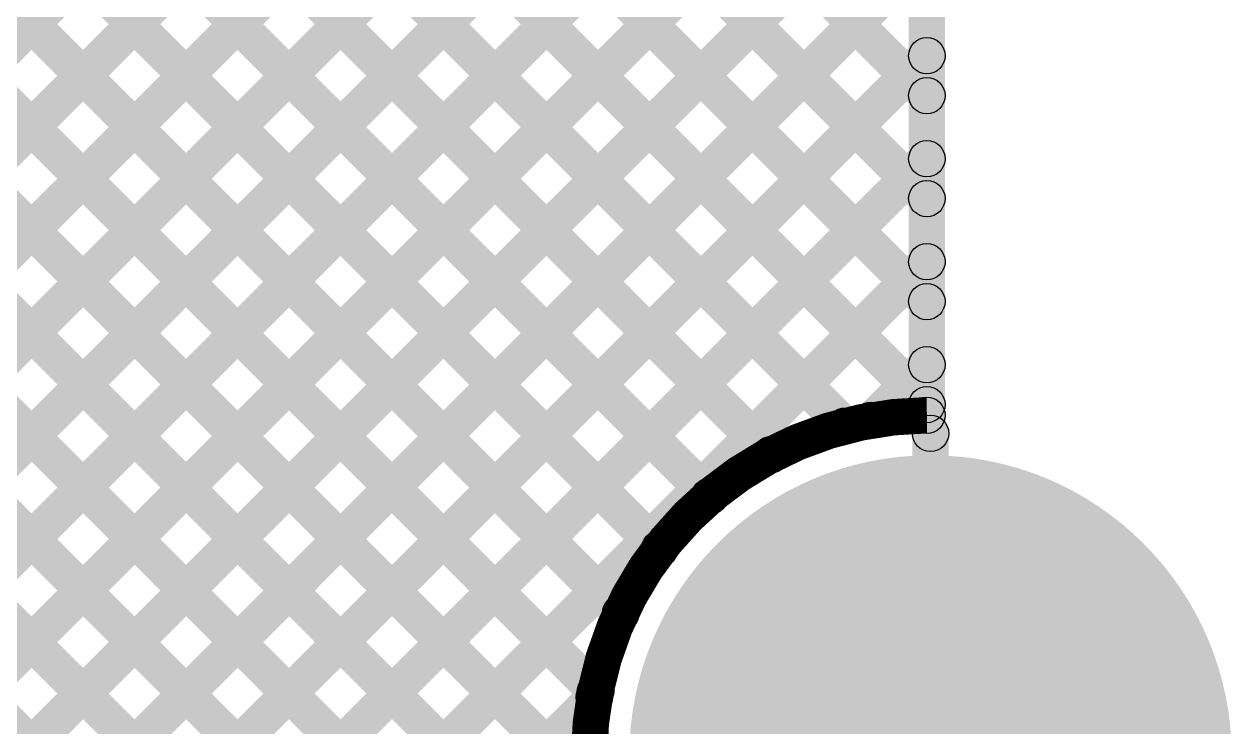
# Model space of a CAD drawing. Header units: millimetres. Extents: x 0.02 to 3.53, y 0 to 2.66.
# Drawn here: x 3.1954 to 3.5271, y 2.0751 to 2.268 of the extents above; entities that cross this region are included whole.
import ezdxf

# ---------------------------------------------------------------- set-up
doc = ezdxf.new("R2010")
doc.units = ezdxf.units.MM
doc.header["$MEASUREMENT"] = 0
for name, color, linetype in [('BottomLayer', 5, 'Continuous'), ('BottomSolder', 6, 'Continuous'), ('PadHoleLayer', 156, 'Continuous'), ('TopLayer', 1, 'Continuous'), ('TopSolder', 216, 'Continuous')]:
    doc.layers.add(name, color=color, linetype=linetype)

msp = doc.modelspace()

# ---------------------------------------------------------------- hatches: boundary and pattern name
at = {"layer": 'BottomLayer'}
for points in [[(2.60803, 2.65237), (2.6151, 2.65944), (3.26081, 2.01373), (3.25374, 2.00666)], [(2.63632, 2.65237), (2.64339, 2.65944), (3.2891, 2.01373), (3.28202, 2.00666)], [(2.6646, 2.65237), (2.67167, 2.65944), (3.31738, 2.01373), (3.31031, 2.00666)], [(2.69288, 2.65237), (2.69996, 2.65944), (3.44684, 1.91255), (3.43977, 1.90548)], [(2.72117, 2.65237), (2.72824, 2.65944), (3.37117, 2.01651), (3.3641, 2.00944)], [(2.74945, 2.65237), (2.75652, 2.65944), (3.35454, 2.06143), (3.34747, 2.05436)], [(2.77774, 2.65237), (2.78481, 2.65944), (3.35584, 2.08841), (3.34877, 2.08134)], [(2.80602, 2.65237), (2.81309, 2.65944), (3.36276, 2.10978), (3.35568, 2.10271)], [(2.83431, 2.65237), (2.84138, 2.65944), (3.3734, 2.12742), (3.36633, 2.12034)], [(2.86259, 2.65237), (2.86966, 2.65944), (3.38719, 2.14191), (3.38012, 2.13484)], [(2.89087, 2.65237), (2.89795, 2.65944), (3.40406, 2.15333), (3.39699, 2.14626)], [(2.91916, 2.65237), (2.92623, 2.65944), (3.42445, 2.16122), (3.41738, 2.15415)], [(2.94744, 2.65237), (2.95451, 2.65944), (3.44684, 2.16711), (3.43977, 2.16004)], [(2.97573, 2.65237), (2.9828, 2.65944), (3.44684, 2.1954), (3.43977, 2.18833)], [(3.00401, 2.65237), (3.01108, 2.65944), (3.44684, 2.22368), (3.43977, 2.21661)], [(3.0323, 2.65237), (3.03937, 2.65944), (3.44684, 2.25197), (3.43977, 2.24489)], [(3.44831, 2.16064), (3.43831, 2.16064), (3.43831, 2.65591), (3.44831, 2.65591)], [(2.90296, 1.96653), (2.89589, 1.9736), (3.43977, 2.51748), (3.44684, 2.51041)], [(2.93125, 1.96653), (2.92418, 1.9736), (3.43977, 2.48919), (3.44684, 2.48212)], [(2.95953, 1.96653), (2.95246, 1.9736), (3.43977, 2.46091), (3.44684, 2.45384)], [(2.98782, 1.96653), (2.98075, 1.9736), (3.43977, 2.43262), (3.44684, 2.42555)], [(3.0161, 1.96653), (3.00903, 1.9736), (3.43977, 2.40434), (3.44684, 2.39727)], [(3.04439, 1.96653), (3.03731, 1.9736), (3.43977, 2.37606), (3.44684, 2.36898)], [(3.07267, 1.96653), (3.0656, 1.9736), (3.43977, 2.34777), (3.44684, 2.3407)], [(3.10095, 1.96653), (3.09388, 1.9736), (3.43977, 2.31949), (3.44684, 2.31242)], [(3.12924, 1.96653), (3.12217, 1.9736), (3.43977, 2.2912), (3.44684, 2.28413)], [(3.15752, 1.96653), (3.15045, 1.9736), (3.43977, 2.26292), (3.44684, 2.25585)], [(3.22594, 2.00666), (3.21887, 2.01373), (3.43977, 2.23463), (3.44684, 2.22756)], [(3.25422, 2.00666), (3.24715, 2.01373), (3.43977, 2.20635), (3.44684, 2.19928)], [(3.43153, 2.15568), (3.42446, 2.16275), (3.43977, 2.17807), (3.44684, 2.17099)], [(3.44931, 2.06691), (3.43931, 2.06691), (3.43931, 2.15565), (3.44931, 2.15565)], [(3.28251, 2.00666), (3.27544, 2.01373), (3.34846, 2.08676), (3.35553, 2.07969)]]:
    msp.add_hatch(color=5, dxfattribs=at).paths.add_polyline_path(points)
h = msp.add_hatch(color=5, dxfattribs=at)
edge = h.paths.add_edge_path()
edge.add_arc((3.44331, 2.25938), 0.005, 0, 360)
h = msp.add_hatch(color=5, dxfattribs=at)
edge = h.paths.add_edge_path()
edge.add_arc((3.44331, 2.24843), 0.005, 0, 360)
h = msp.add_hatch(color=5, dxfattribs=at)
edge = h.paths.add_edge_path()
edge.add_arc((3.44331, 2.2311), 0.005, 0, 360)
h = msp.add_hatch(color=5, dxfattribs=at)
edge = h.paths.add_edge_path()
edge.add_arc((3.44331, 2.22015), 0.005, 0, 360)
h = msp.add_hatch(color=5, dxfattribs=at)
edge = h.paths.add_edge_path()
edge.add_arc((3.44331, 2.20281), 0.005, 0, 360)
h = msp.add_hatch(color=5, dxfattribs=at)
edge = h.paths.add_edge_path()
edge.add_arc((3.44331, 2.19186), 0.005, 0, 360)
h = msp.add_hatch(color=5, dxfattribs=at)
edge = h.paths.add_edge_path()
edge.add_arc((3.44331, 2.17453), 0.005, 0, 360)
h = msp.add_hatch(color=5, dxfattribs=at)
edge = h.paths.add_edge_path()
edge.add_arc((3.44331, 2.16358), 0.005, 0, 360)
h = msp.add_hatch(color=5, dxfattribs=at)
edge = h.paths.add_edge_path()
edge.add_arc((3.42092, 2.15768), 0.005, 0, 360)
h = msp.add_hatch(color=5, dxfattribs=at)
edge = h.paths.add_edge_path()
edge.add_arc((3.42799, 2.15922), 0.005, 0, 360)
h = msp.add_hatch(color=5, dxfattribs=at)
edge = h.paths.add_edge_path()
edge.add_arc((3.44331, 2.16064), 0.005, 0, 360)
h = msp.add_hatch(color=5, dxfattribs=at)
edge = h.paths.add_edge_path()
edge.add_arc((3.44331, 2.16064), 0.005, 0, 360)
h = msp.add_hatch(color=5, dxfattribs=at)
edge = h.paths.add_edge_path()
edge.add_arc((3.44431, 2.15565), 0.005, 0, 360)
h = msp.add_hatch(color=5, dxfattribs=at)
edge = h.paths.add_edge_path()
edge.add_arc((3.40052, 2.14979), 0.005, 0, 360)
h = msp.add_hatch(color=5, dxfattribs=at)
edge = h.paths.add_edge_path()
edge.add_arc((3.44431, 2.06691), 0.07874, 0, 360)
h = msp.add_hatch(color=5, dxfattribs=at)
edge = h.paths.add_edge_path()
edge.add_arc((3.38365, 2.13838), 0.005, 0, 360)
h = msp.add_hatch(color=5, dxfattribs=at)
edge = h.paths.add_edge_path()
edge.add_arc((3.36987, 2.12388), 0.005, 0, 360)
h = msp.add_hatch(color=5, dxfattribs=at)
edge = h.paths.add_edge_path()
edge.add_arc((3.35922, 2.10624), 0.005, 0, 360)
h = msp.add_hatch(color=5, dxfattribs=at)
edge = h.paths.add_edge_path()
edge.add_arc((3.35231, 2.08487), 0.005, 0, 360)
h = msp.add_hatch(color=5, dxfattribs=at)
edge = h.paths.add_edge_path()
edge.add_arc((3.352, 2.08322), 0.005, 0, 360)
at = {"layer": 'BottomSolder'}
h = msp.add_hatch(color=6, dxfattribs=at)
edge = h.paths.add_edge_path()
edge.add_arc((3.44431, 2.06691), 0.08274, 0, 360)
at = {"layer": 'PadHoleLayer'}
h = msp.add_hatch(color=156, dxfattribs=at)
edge = h.paths.add_edge_path()
edge.add_arc((3.44431, 2.06691), 0.04921, 0, 360)
at = {"layer": 'TopLayer'}
for points in [[(2.60803, 2.65237), (2.6151, 2.65944), (3.44684, 1.8277), (3.43977, 1.82063)], [(2.63632, 2.65237), (2.64339, 2.65944), (3.44684, 1.85599), (3.43977, 1.84891)], [(2.6646, 2.65237), (2.67167, 2.65944), (3.44684, 1.88427), (3.43977, 1.8772)], [(2.69288, 2.65237), (2.69996, 2.65944), (3.44684, 1.91255), (3.43977, 1.90548)], [(2.72117, 2.65237), (2.72824, 2.65944), (3.37117, 2.01651), (3.3641, 2.00944)], [(2.74945, 2.65237), (2.75652, 2.65944), (3.35454, 2.06143), (3.34747, 2.05436)], [(2.77774, 2.65237), (2.78481, 2.65944), (3.35584, 2.08841), (3.34877, 2.08134)], [(2.80602, 2.65237), (2.81309, 2.65944), (3.36276, 2.10978), (3.35568, 2.10271)], [(2.83431, 2.65237), (2.84138, 2.65944), (3.3734, 2.12742), (3.36633, 2.12034)], [(2.86259, 2.65237), (2.86966, 2.65944), (3.38719, 2.14191), (3.38012, 2.13484)], [(2.89087, 2.65237), (2.89795, 2.65944), (3.40406, 2.15333), (3.39699, 2.14626)], [(2.91916, 2.65237), (2.92623, 2.65944), (3.42445, 2.16122), (3.41738, 2.15415)], [(2.94744, 2.65237), (2.95451, 2.65944), (3.44684, 2.16711), (3.43977, 2.16004)], [(2.97573, 2.65237), (2.9828, 2.65944), (3.44684, 2.1954), (3.43977, 2.18833)], [(3.00401, 2.65237), (3.01108, 2.65944), (3.44684, 2.22368), (3.43977, 2.21661)], [(3.0323, 2.65237), (3.03937, 2.65944), (3.44684, 2.25197), (3.43977, 2.24489)], [(3.44831, 2.16064), (3.43831, 2.16064), (3.43831, 2.65591), (3.44831, 2.65591)], [(2.63904, 1.70261), (2.63197, 1.70968), (3.43977, 2.51748), (3.44684, 2.51041)], [(2.64147, 1.67675), (2.6344, 1.68382), (3.43977, 2.48919), (3.44684, 2.48212)], [(2.64114, 1.64814), (2.63407, 1.65521), (3.43977, 2.46091), (3.44684, 2.45384)], [(2.64082, 1.61953), (2.63374, 1.6266), (3.43977, 2.43262), (3.44684, 2.42555)], [(2.64046, 1.59088), (2.63339, 1.59795), (3.43977, 2.40434), (3.44684, 2.39727)], [(2.63532, 1.55746), (2.62825, 1.56453), (3.43977, 2.37606), (3.44684, 2.36898)], [(2.62983, 1.52369), (2.62276, 1.53076), (3.43977, 2.34777), (3.44684, 2.3407)], [(2.62789, 1.49346), (2.62082, 1.50053), (3.43977, 2.31949), (3.44684, 2.31242)], [(2.64356, 1.48085), (2.63649, 1.48792), (3.43977, 2.2912), (3.44684, 2.28413)], [(2.71048, 1.51948), (2.70341, 1.52655), (3.43977, 2.26292), (3.44684, 2.25585)], [(3.22423, 2.00495), (3.21715, 2.01202), (3.43977, 2.23463), (3.44684, 2.22756)], [(3.23672, 1.98916), (3.22965, 1.99623), (3.43977, 2.20635), (3.44684, 2.19928)], [(3.43153, 2.15568), (3.42446, 2.16275), (3.43977, 2.17807), (3.44684, 2.17099)], [(3.44931, 2.06691), (3.43931, 2.06691), (3.43931, 2.15565), (3.44931, 2.15565)], [(3.23655, 1.9607), (3.22948, 1.96777), (3.34846, 2.08676), (3.35553, 2.07969)]]:
    msp.add_hatch(color=1, dxfattribs=at).paths.add_polyline_path(points)
h = msp.add_hatch(color=1, dxfattribs=at)
edge = h.paths.add_edge_path()
edge.add_arc((3.44331, 2.25938), 0.005, 0, 360)
h = msp.add_hatch(color=1, dxfattribs=at)
edge = h.paths.add_edge_path()
edge.add_arc((3.44331, 2.24843), 0.005, 0, 360)
h = msp.add_hatch(color=1, dxfattribs=at)
edge = h.paths.add_edge_path()
edge.add_arc((3.44331, 2.2311), 0.005, 0, 360)
h = msp.add_hatch(color=1, dxfattribs=at)
edge = h.paths.add_edge_path()
edge.add_arc((3.44331, 2.22015), 0.005, 0, 360)
h = msp.add_hatch(color=1, dxfattribs=at)
edge = h.paths.add_edge_path()
edge.add_arc((3.44331, 2.20281), 0.005, 0, 360)
h = msp.add_hatch(color=1, dxfattribs=at)
edge = h.paths.add_edge_path()
edge.add_arc((3.44331, 2.19186), 0.005, 0, 360)
h = msp.add_hatch(color=1, dxfattribs=at)
edge = h.paths.add_edge_path()
edge.add_arc((3.44331, 2.17453), 0.005, 0, 360)
h = msp.add_hatch(color=1, dxfattribs=at)
edge = h.paths.add_edge_path()
edge.add_arc((3.44331, 2.16358), 0.005, 0, 360)
h = msp.add_hatch(color=1, dxfattribs=at)
edge = h.paths.add_edge_path()
edge.add_arc((3.42092, 2.15768), 0.005, 0, 360)
h = msp.add_hatch(color=1, dxfattribs=at)
edge = h.paths.add_edge_path()
edge.add_arc((3.42799, 2.15922), 0.005, 0, 360)
h = msp.add_hatch(color=1, dxfattribs=at)
edge = h.paths.add_edge_path()
edge.add_arc((3.44331, 2.16064), 0.005, 0, 360)
h = msp.add_hatch(color=1, dxfattribs=at)
edge = h.paths.add_edge_path()
edge.add_arc((3.44331, 2.16064), 0.005, 0, 360)
h = msp.add_hatch(color=1, dxfattribs=at)
edge = h.paths.add_edge_path()
edge.add_arc((3.44431, 2.15565), 0.005, 0, 360)
h = msp.add_hatch(color=1, dxfattribs=at)
edge = h.paths.add_edge_path()
edge.add_arc((3.40052, 2.14979), 0.005, 0, 360)
h = msp.add_hatch(color=1, dxfattribs=at)
edge = h.paths.add_edge_path()
edge.add_arc((3.44431, 2.06691), 0.07874, 0, 360)
h = msp.add_hatch(color=1, dxfattribs=at)
edge = h.paths.add_edge_path()
edge.add_arc((3.38365, 2.13838), 0.005, 0, 360)
h = msp.add_hatch(color=1, dxfattribs=at)
edge = h.paths.add_edge_path()
edge.add_arc((3.36987, 2.12388), 0.005, 0, 360)
h = msp.add_hatch(color=1, dxfattribs=at)
edge = h.paths.add_edge_path()
edge.add_arc((3.35922, 2.10624), 0.005, 0, 360)
h = msp.add_hatch(color=1, dxfattribs=at)
edge = h.paths.add_edge_path()
edge.add_arc((3.35231, 2.08487), 0.005, 0, 360)
h = msp.add_hatch(color=1, dxfattribs=at)
edge = h.paths.add_edge_path()
edge.add_arc((3.352, 2.08322), 0.005, 0, 360)
at = {"layer": 'TopSolder'}
h = msp.add_hatch(color=216, dxfattribs=at)
edge = h.paths.add_edge_path()
edge.add_arc((3.44431, 2.06691), 0.08274, 0, 360)

# ---------------------------------------------------------------- linework, layer by layer
at = {"layer": 'BottomLayer', "const_width": 0.01}
msp.add_lwpolyline([(3.44331, 1.97317, -0.989389), (3.44331, 2.16064)], format="xyb", dxfattribs=at)
at = {"layer": 'BottomLayer'}
for centre in [(3.44331, 2.25938), (3.44331, 2.24843), (3.44331, 2.2311), (3.44331, 2.22015), (3.44331, 2.20281), (3.44331, 2.19186), (3.44331, 2.17453), (3.44331, 2.16358), (3.42092, 2.15768), (3.42799, 2.15922), (3.44331, 2.16064), (3.44331, 2.16064), (3.44431, 2.15565), (3.40052, 2.14979), (3.38365, 2.13838), (3.36987, 2.12388), (3.35922, 2.10624), (3.35231, 2.08487), (3.352, 2.08322)]:
    msp.add_circle(centre, 0.005, dxfattribs=at)
at = {"layer": 'TopLayer', "const_width": 0.01}
msp.add_lwpolyline([(3.44331, 1.97317, -0.989389), (3.44331, 2.16064)], format="xyb", dxfattribs=at)
at = {"layer": 'TopLayer'}
for centre in [(3.44331, 2.25938), (3.44331, 2.24843), (3.44331, 2.2311), (3.44331, 2.22015), (3.44331, 2.20281), (3.44331, 2.19186), (3.44331, 2.17453), (3.44331, 2.16358), (3.42092, 2.15768), (3.42799, 2.15922), (3.44331, 2.16064), (3.44331, 2.16064), (3.44431, 2.15565), (3.40052, 2.14979), (3.38365, 2.13838), (3.36987, 2.12388), (3.35922, 2.10624), (3.35231, 2.08487), (3.352, 2.08322)]:
    msp.add_circle(centre, 0.005, dxfattribs=at)

doc.saveas('drawing.dxf')
